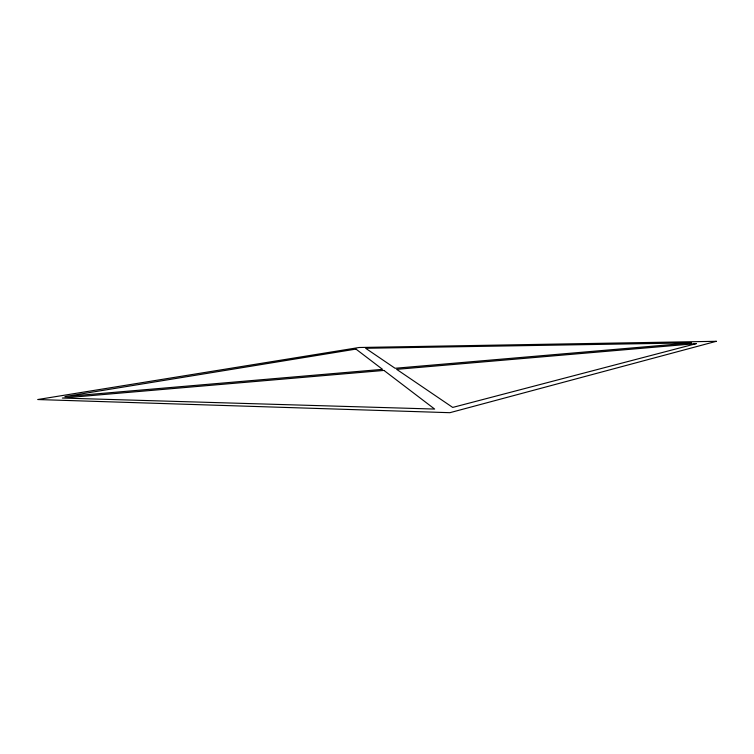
<?xml version="1.0" encoding="UTF-8"?>
<svg xmlns="http://www.w3.org/2000/svg" width="754" height="754" viewBox="0 0 754 754"><rect width="100%" height="100%" fill="white"/><g stroke="black" fill="none" stroke-linecap="round" stroke-linejoin="round"><path stroke-width="1.13" d="M716.3 341.308L449.884 412.692L37.7 399.535L359.14 347.5L716.3 341.308M696.347 343.607L452.711 407.424L396.651 369.347L696.347 343.607M355.954 349.093L64.938 396.576L382.532 369.347L355.954 349.093M691.277 342.872L395.068 368.272L365.643 348.282L691.277 342.872M383.965 370.431L62.356 398.055L434.643 409.064L383.965 370.431"/></g></svg>
